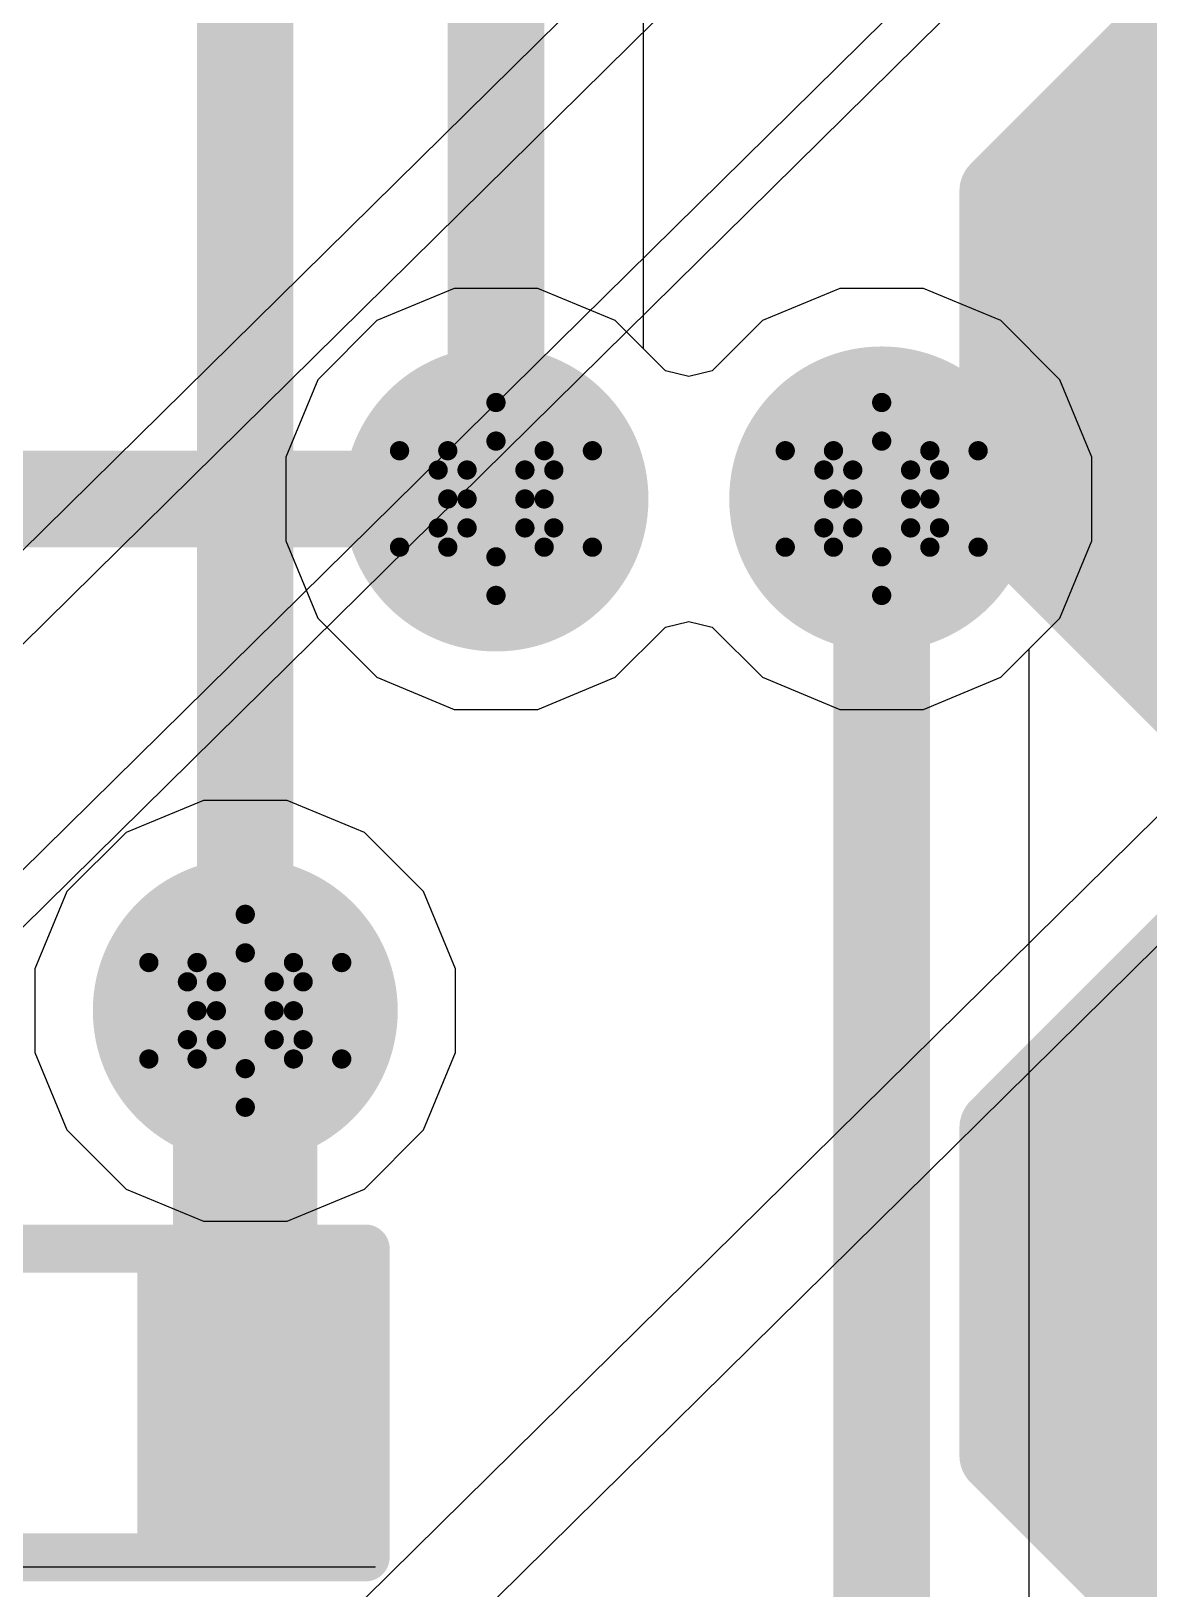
# Model space of a CAD drawing. Header units: inches. Extents: x -5 to 5328, y -4 to 5281.
# Drawn here: x 18.519 to 21.463, y 45.916 to 50.018 of the extents above; entities that cross this region are included whole.
import ezdxf

# ---------------------------------------------------------------- set-up
doc = ezdxf.new("R2010")
doc.units = ezdxf.units.IN
for name, color, linetype in [('Bottom Layer', 5, 'Continuous'), ('Bottom Solder', 6, 'Continuous'), ('Drill Drawing', 1, 'Continuous'), ('Layer 1', 16, 'Continuous'), ('Layer 2', 76, 'Continuous'), ('Top Layer', 1, 'Continuous'), ('Top Overlay', 2, 'Continuous'), ('Top Paste', 8, 'Continuous'), ('Top Solder', 216, 'Continuous'), ('Via Holes', 16, 'Continuous')]:
    doc.layers.add(name, color=color, linetype=linetype)

# ---------------------------------------------------------------- blocks, each defined once
blk = doc.blocks.new('28_UFQFPN__4_4__7')
at = {"layer": 'Top Solder'}
for p in [(-1.58877, -1.2887706), (-1.2887706, -1.58877), (1.56122878, -1.58877), (1.71122848, 2.21123002), (2.21123002, -1.2887706), (2.21123002, 1.71122848)]:
    blk.add_line(p, (5314.12339256, 5237.764111699999), dxfattribs=at)
blk = doc.blocks.new('T__________15')
at = {"layer": 'Top Layer'}
blk.add_hatch(color=1, dxfattribs=at).paths.add_polyline_path([(0.3809999999999999, 0.7619999999999999), (-0.3809999999999999, 0.7619999999999999), (-0.7619999999999999, 0.3809999999999999), (-0.7619999999999999, -0.3809999999999999), (-0.3809999999999999, -0.7619999999999999), (0.3809999999999999, -0.7619999999999999), (0.7619999999999999, -0.3809999999999999), (0.7619999999999999, 0.3809999999999999)])
at = {"layer": 'Top Paste'}
blk.add_hatch(color=8, dxfattribs=at).paths.add_polyline_path([(0.3809999999999999, 0.7619999999999999), (-0.3809999999999999, 0.7619999999999999), (-0.7619999999999999, 0.3809999999999999), (-0.7619999999999999, -0.3809999999999999), (-0.3809999999999999, -0.7619999999999999), (0.3809999999999999, -0.7619999999999999), (0.7619999999999999, -0.3809999999999999), (0.7619999999999999, 0.3809999999999999)])
at = {"layer": 'Top Solder'}
blk.add_hatch(color=216, dxfattribs=at).paths.add_polyline_path([(0.4318, 0.8636), (-0.4318, 0.8636), (-0.8636, 0.4318), (-0.8636, -0.4318), (-0.4318, -0.8636), (0.4318, -0.8636), (0.8636, -0.4318), (0.8636, 0.4318)])
at = {"layer": 'Top Overlay'}
for points in [[(-0.9397999999999999, 0.4318, 0.1999996, 0.1999996, 0), (-0.4318, 0.9397999999999999, 0.1999996, 0.1999996, 0)], [(-0.4318, 0.9397999999999999, 0.1999996, 0.1999996, 0), (0.4318, 0.9397999999999999, 0.1999996, 0.1999996, 0)], [(0.4318, 0.9397999999999999, 0.1999996, 0.1999996, 0), (0.9397999999999999, 0.4318, 0.1999996, 0.1999996, 0)], [(-0.9397999999999999, -0.4318, 0.1999996, 0.1999996, 0), (-0.9397999999999999, 0.4318, 0.1999996, 0.1999996, 0)], [(0.9397999999999999, -0.4318, 0.1999996, 0.1999996, 0), (0.9397999999999999, 0.4318, 0.1999996, 0.1999996, 0)], [(-0.9397999999999999, -0.4318, 0.1999996, 0.1999996, 0), (-0.4318, -0.9397999999999999, 0.1999996, 0.1999996, 0)], [(0.4318, -0.9397999999999999, 0.1999996, 0.1999996, 0), (0.9397999999999999, -0.4318, 0.1999996, 0.1999996, 0)], [(-0.4318, -0.9397999999999999, 0.1999996, 0.1999996, 0), (0.4318, -0.9397999999999999, 0.1999996, 0.1999996, 0)]]:
    blk.add_lwpolyline(points, format="xyseb", dxfattribs=at)
for points in [[(-0.4817998999999999, 0.9397999999999999, 0.0999998, 0.0999998, 1), (-0.3818001, 0.9397999999999999, 0.0999998, 0.0999998, 1)], [(-0.4817998999999999, 0.9397999999999999, 0.0999998, 0.0999998, 1), (-0.3818001, 0.9397999999999999, 0.0999998, 0.0999998, 1)], [(0.3818001, 0.9397999999999999, 0.0999998, 0.0999998, 1), (0.4817998999999999, 0.9397999999999999, 0.0999998, 0.0999998, 1)], [(0.3818001, 0.9397999999999999, 0.0999998, 0.0999998, 1), (0.4817998999999999, 0.9397999999999999, 0.0999998, 0.0999998, 1)], [(-0.9897999000000001, 0.4318, 0.0999998, 0.0999998, 1), (-0.8898001, 0.4318, 0.0999998, 0.0999998, 1)], [(-0.9897999000000001, 0.4318, 0.0999998, 0.0999998, 1), (-0.8898001, 0.4318, 0.0999998, 0.0999998, 1)], [(0.8898001, 0.4318, 0.0999998, 0.0999998, 1), (0.9897999000000001, 0.4318, 0.0999998, 0.0999998, 1)], [(0.8898001, 0.4318, 0.0999998, 0.0999998, 1), (0.9897999000000001, 0.4318, 0.0999998, 0.0999998, 1)], [(-0.9897999000000001, -0.4318, 0.0999998, 0.0999998, 1), (-0.8898001, -0.4318, 0.0999998, 0.0999998, 1)], [(-0.9897999000000001, -0.4318, 0.0999998, 0.0999998, 1), (-0.8898001, -0.4318, 0.0999998, 0.0999998, 1)], [(0.8898001, -0.4318, 0.0999998, 0.0999998, 1), (0.9897999000000001, -0.4318, 0.0999998, 0.0999998, 1)], [(0.8898001, -0.4318, 0.0999998, 0.0999998, 1), (0.9897999000000001, -0.4318, 0.0999998, 0.0999998, 1)], [(-0.4817998999999999, -0.9397999999999999, 0.0999998, 0.0999998, 1), (-0.3818001, -0.9397999999999999, 0.0999998, 0.0999998, 1)], [(-0.4817998999999999, -0.9397999999999999, 0.0999998, 0.0999998, 1), (-0.3818001, -0.9397999999999999, 0.0999998, 0.0999998, 1)], [(0.3818001, -0.9397999999999999, 0.0999998, 0.0999998, 1), (0.4817998999999999, -0.9397999999999999, 0.0999998, 0.0999998, 1)], [(0.3818001, -0.9397999999999999, 0.0999998, 0.0999998, 1), (0.4817998999999999, -0.9397999999999999, 0.0999998, 0.0999998, 1)]]:
    blk.add_lwpolyline(points, format="xyseb", close=True, dxfattribs=at)
blk = doc.blocks.new('T__________16')
at = {"layer": 'Top Layer'}
blk.add_hatch(color=1, dxfattribs=at).paths.add_polyline_path([(0.3809999999999999, 0.7619999999999999), (-0.3809999999999999, 0.7619999999999999), (-0.7619999999999999, 0.3809999999999999), (-0.7619999999999999, -0.3809999999999999), (-0.3809999999999999, -0.7619999999999999), (0.3809999999999999, -0.7619999999999999), (0.7619999999999999, -0.3809999999999999), (0.7619999999999999, 0.3809999999999999)])
at = {"layer": 'Top Paste'}
blk.add_hatch(color=8, dxfattribs=at).paths.add_polyline_path([(0.3809999999999999, 0.7619999999999999), (-0.3809999999999999, 0.7619999999999999), (-0.7619999999999999, 0.3809999999999999), (-0.7619999999999999, -0.3809999999999999), (-0.3809999999999999, -0.7619999999999999), (0.3809999999999999, -0.7619999999999999), (0.7619999999999999, -0.3809999999999999), (0.7619999999999999, 0.3809999999999999)])
at = {"layer": 'Top Solder'}
blk.add_hatch(color=216, dxfattribs=at).paths.add_polyline_path([(0.4318, 0.8636), (-0.4318, 0.8636), (-0.8636, 0.4318), (-0.8636, -0.4318), (-0.4318, -0.8636), (0.4318, -0.8636), (0.8636, -0.4318), (0.8636, 0.4318)])
at = {"layer": 'Top Overlay'}
for points in [[(-0.9397999999999999, 0.4318, 0.1999996, 0.1999996, 0), (-0.4318, 0.9397999999999999, 0.1999996, 0.1999996, 0)], [(-0.4318, 0.9397999999999999, 0.1999996, 0.1999996, 0), (0.4318, 0.9397999999999999, 0.1999996, 0.1999996, 0)], [(0.4318, 0.9397999999999999, 0.1999996, 0.1999996, 0), (0.9397999999999999, 0.4318, 0.1999996, 0.1999996, 0)], [(-0.9397999999999999, -0.4318, 0.1999996, 0.1999996, 0), (-0.9397999999999999, 0.4318, 0.1999996, 0.1999996, 0)], [(0.9397999999999999, -0.4318, 0.1999996, 0.1999996, 0), (0.9397999999999999, 0.4318, 0.1999996, 0.1999996, 0)], [(-0.9397999999999999, -0.4318, 0.1999996, 0.1999996, 0), (-0.4318, -0.9397999999999999, 0.1999996, 0.1999996, 0)], [(0.4318, -0.9397999999999999, 0.1999996, 0.1999996, 0), (0.9397999999999999, -0.4318, 0.1999996, 0.1999996, 0)], [(-0.4318, -0.9397999999999999, 0.1999996, 0.1999996, 0), (0.4318, -0.9397999999999999, 0.1999996, 0.1999996, 0)]]:
    blk.add_lwpolyline(points, format="xyseb", dxfattribs=at)
for points in [[(-0.4817998999999999, 0.9397999999999999, 0.0999998, 0.0999998, 1), (-0.3818001, 0.9397999999999999, 0.0999998, 0.0999998, 1)], [(-0.4817998999999999, 0.9397999999999999, 0.0999998, 0.0999998, 1), (-0.3818001, 0.9397999999999999, 0.0999998, 0.0999998, 1)], [(0.3818001, 0.9397999999999999, 0.0999998, 0.0999998, 1), (0.4817998999999999, 0.9397999999999999, 0.0999998, 0.0999998, 1)], [(0.3818001, 0.9397999999999999, 0.0999998, 0.0999998, 1), (0.4817998999999999, 0.9397999999999999, 0.0999998, 0.0999998, 1)], [(-0.9897999000000001, 0.4318, 0.0999998, 0.0999998, 1), (-0.8898001, 0.4318, 0.0999998, 0.0999998, 1)], [(-0.9897999000000001, 0.4318, 0.0999998, 0.0999998, 1), (-0.8898001, 0.4318, 0.0999998, 0.0999998, 1)], [(0.8898001, 0.4318, 0.0999998, 0.0999998, 1), (0.9897999000000001, 0.4318, 0.0999998, 0.0999998, 1)], [(0.8898001, 0.4318, 0.0999998, 0.0999998, 1), (0.9897999000000001, 0.4318, 0.0999998, 0.0999998, 1)], [(-0.9897999000000001, -0.4318, 0.0999998, 0.0999998, 1), (-0.8898001, -0.4318, 0.0999998, 0.0999998, 1)], [(-0.9897999000000001, -0.4318, 0.0999998, 0.0999998, 1), (-0.8898001, -0.4318, 0.0999998, 0.0999998, 1)], [(0.8898001, -0.4318, 0.0999998, 0.0999998, 1), (0.9897999000000001, -0.4318, 0.0999998, 0.0999998, 1)], [(0.8898001, -0.4318, 0.0999998, 0.0999998, 1), (0.9897999000000001, -0.4318, 0.0999998, 0.0999998, 1)], [(-0.4817998999999999, -0.9397999999999999, 0.0999998, 0.0999998, 1), (-0.3818001, -0.9397999999999999, 0.0999998, 0.0999998, 1)], [(-0.4817998999999999, -0.9397999999999999, 0.0999998, 0.0999998, 1), (-0.3818001, -0.9397999999999999, 0.0999998, 0.0999998, 1)], [(0.3818001, -0.9397999999999999, 0.0999998, 0.0999998, 1), (0.4817998999999999, -0.9397999999999999, 0.0999998, 0.0999998, 1)], [(0.3818001, -0.9397999999999999, 0.0999998, 0.0999998, 1), (0.4817998999999999, -0.9397999999999999, 0.0999998, 0.0999998, 1)]]:
    blk.add_lwpolyline(points, format="xyseb", close=True, dxfattribs=at)
blk = doc.blocks.new('R___0402_42')
at = {"layer": 'Top Layer'}
for points in [[(-0.6985, -0.3175), (-0.6985, 0.3175), (-0.2412999999999999, 0.3175), (-0.2413, -0.3175)], [(0.2412999999999999, -0.3175), (0.2413, 0.3175), (0.6985, 0.3175), (0.6985, -0.3175)]]:
    blk.add_hatch(color=1, dxfattribs=at).paths.add_polyline_path(points)
at = {"layer": 'Top Paste'}
for points in [[(-0.6985, -0.3175), (-0.6985, 0.3175), (-0.2412999999999999, 0.3175), (-0.2413, -0.3175)], [(0.2412999999999999, -0.3175), (0.2413, 0.3175), (0.6985, 0.3175), (0.6985, -0.3175)]]:
    blk.add_hatch(color=8, dxfattribs=at).paths.add_polyline_path(points)
at = {"layer": 'Top Solder'}
for points in [[(-0.75350116, -0.37250116), (-0.75350116, 0.37250116), (-0.1862988399999999, 0.37250116), (-0.18629884, -0.37250116)], [(0.1862988399999999, -0.37250116), (0.18629884, 0.37250116), (0.75350116, 0.37250116), (0.75350116, -0.37250116)]]:
    blk.add_hatch(color=216, dxfattribs=at).paths.add_polyline_path(points)
at = {"layer": 'Top Overlay'}
for points in [[(-0.7874, -0.4064, 0.127, 0.127, 0), (-0.7874, 0.4064, 0.127, 0.127, 0)], [(-0.7874, 0.4064, 0.127, 0.127, 0), (0.7874, 0.4064, 0.127, 0.127, 0)], [(0.7874, -0.4064, 0.127, 0.127, 0), (0.7874, 0.4064, 0.127, 0.127, 0)], [(-0.7874, -0.4064, 0.127, 0.127, 0), (0.7874, -0.4064, 0.127, 0.127, 0)], [(-0.8128, -0.4318, 0.0032258, 0.0032258, 0), (0.8128, -0.4318, 0.0032258, 0.0032258, 0)]]:
    blk.add_lwpolyline(points, format="xyseb", dxfattribs=at)
for points in [[(-0.8191499999999999, 0.4064, 0.0635, 0.0635, 1), (-0.7556499999999999, 0.4064, 0.0635, 0.0635, 1)], [(-0.8191499999999999, 0.4064, 0.0635, 0.0635, 1), (-0.7556499999999999, 0.4064, 0.0635, 0.0635, 1)], [(0.7556499999999999, 0.4064, 0.0635, 0.0635, 1), (0.8191499999999999, 0.4064, 0.0635, 0.0635, 1)], [(0.7556499999999999, 0.4064, 0.0635, 0.0635, 1), (0.8191499999999999, 0.4064, 0.0635, 0.0635, 1)], [(-0.8191499999999999, -0.4064, 0.0635, 0.0635, 1), (-0.7556499999999999, -0.4064, 0.0635, 0.0635, 1)], [(-0.8191499999999999, -0.4064, 0.0635, 0.0635, 1), (-0.7556499999999999, -0.4064, 0.0635, 0.0635, 1)], [(0.7556499999999999, -0.4064, 0.0635, 0.0635, 1), (0.8191499999999999, -0.4064, 0.0635, 0.0635, 1)], [(0.7556499999999999, -0.4064, 0.0635, 0.0635, 1), (0.8191499999999999, -0.4064, 0.0635, 0.0635, 1)], [(-0.81360518, -0.4318, 0.0016129, 0.0016129, 1), (-0.8119948199999999, -0.4318, 0.0016129, 0.0016129, 1)], [(0.8119948199999999, -0.4318, 0.0016129, 0.0016129, 1), (0.81360518, -0.4318, 0.0016129, 0.0016129, 1)]]:
    blk.add_lwpolyline(points, format="xyseb", close=True, dxfattribs=at)

msp = doc.modelspace()

# ---------------------------------------------------------------- hatches: boundary and pattern name
at = {"layer": 'Bottom Layer'}
h = msp.add_hatch(color=5, dxfattribs=at)
edge = h.paths.add_edge_path()
edge.add_arc((19.74328792, 48.78565046), 0.2999994, 0, 360)
h = msp.add_hatch(color=5, dxfattribs=at)
edge = h.paths.add_edge_path()
edge.add_arc((20.75928792, 48.78565046), 0.2999994, 0, 360)
h = msp.add_hatch(color=5, dxfattribs=at)
edge = h.paths.add_edge_path()
edge.add_arc((19.08288792, 47.43781978), 0.2999994, 0, 360)
at = {"layer": 'Bottom Solder'}
h = msp.add_hatch(color=6, dxfattribs=at)
edge = h.paths.add_edge_path()
edge.add_arc((19.74328792, 48.78565046), 0.4015993999999999, 0, 360)
h = msp.add_hatch(color=6, dxfattribs=at)
edge = h.paths.add_edge_path()
edge.add_arc((20.75928792, 48.78565046), 0.4015993999999999, 0, 360)
h = msp.add_hatch(color=6, dxfattribs=at)
edge = h.paths.add_edge_path()
edge.add_arc((19.08288792, 47.43781978), 0.4015993999999999, 0, 360)
at = {"layer": 'Layer 1'}
h = msp.add_hatch(color=16, dxfattribs=at)
edge = h.paths.add_edge_path()
edge.add_arc((19.74328792, 48.78565046), 0.2999994, 0, 360)
h = msp.add_hatch(color=16, dxfattribs=at)
edge = h.paths.add_edge_path()
edge.add_arc((20.75928792, 48.78565046), 0.2999994, 0, 360)
h = msp.add_hatch(color=16, dxfattribs=at)
edge = h.paths.add_edge_path()
edge.add_arc((19.08288792, 47.43781978), 0.2999994, 0, 360)
at = {"layer": 'Layer 2'}
h = msp.add_hatch(color=76, dxfattribs=at)
edge = h.paths.add_edge_path()
edge.add_arc((19.74328792, 48.78565046), 0.2999994, 0, 360)
h = msp.add_hatch(color=76, dxfattribs=at)
edge = h.paths.add_edge_path()
edge.add_arc((20.75928792, 48.78565046), 0.2999994, 0, 360)
h = msp.add_hatch(color=76, dxfattribs=at)
edge = h.paths.add_edge_path()
edge.add_arc((19.08288792, 47.43781978), 0.2999994, 0, 360)
at = {"layer": 'Top Layer'}
h = msp.add_hatch(color=1, dxfattribs=at)
edge = h.paths.add_edge_path()
edge.add_arc((19.74328792, 48.78565046), 0.2999994, 0, 360)
h = msp.add_hatch(color=1, dxfattribs=at)
edge = h.paths.add_edge_path()
edge.add_arc((20.75928792, 48.78565046), 0.2999994, 0, 360)
h = msp.add_hatch(color=1, dxfattribs=at)
edge = h.paths.add_edge_path()
edge.add_arc((19.08288792, 47.43781978), 0.2999994, 0, 360)
at = {"layer": 'Top Solder'}
h = msp.add_hatch(color=216, dxfattribs=at)
edge = h.paths.add_edge_path()
edge.add_arc((19.74328792, 48.78565046), 0.4015993999999999, 0, 360)
h = msp.add_hatch(color=216, dxfattribs=at)
edge = h.paths.add_edge_path()
edge.add_arc((20.75928792, 48.78565046), 0.4015993999999999, 0, 360)
h = msp.add_hatch(color=216, dxfattribs=at)
edge = h.paths.add_edge_path()
edge.add_arc((19.08288792, 47.43781978), 0.4015993999999999, 0, 360)
at = {"layer": 'Via Holes'}
h = msp.add_hatch(color=7, dxfattribs=at)
edge = h.paths.add_edge_path()
edge.add_arc((19.74328792, 48.78565046), 0.1499997, 0, 360)
h = msp.add_hatch(color=7, dxfattribs=at)
edge = h.paths.add_edge_path()
edge.add_arc((20.75928792, 48.78565046), 0.1499997, 0, 360)
h = msp.add_hatch(color=7, dxfattribs=at)
edge = h.paths.add_edge_path()
edge.add_arc((19.08288792, 47.43781978), 0.1499997, 0, 360)

# ---------------------------------------------------------------- linework, layer by layer
at = {"layer": 'Bottom Layer'}
for p, q in [((20.13175298, 49.18065856), (20.13175298, 57.10121167999999)), ((20.64909002, 49.33964985999999), (20.44547346, 49.25530916)), ((20.86948582, 49.33964985999999), (20.64909002, 49.33964985999999)), ((21.07310238, 49.25530916), (20.86948582, 49.33964985999999)), ((20.44547346, 49.25530916), (20.3131674, 49.1230031)), ((21.22894662, 49.09946492), (21.07310238, 49.25530916)), ((20.18940844, 49.1230031), (20.13175298, 49.18065856)), ((20.25128792, 49.10847175999999), (20.18940844, 49.1230031)), ((20.3131674, 49.1230031), (20.25128792, 49.10847175999999)), ((21.31328732, 48.89584836), (21.22894662, 49.09946492)), ((21.31328732, 48.67545256), (21.31328732, 48.89584836)), ((21.22894662, 48.471836), (21.31328732, 48.67545256)), ((21.14775298, 48.39064236), (21.22894662, 48.471836)), ((21.14775298, 45.75658869999999), (21.14775298, 48.39064236))]:
    msp.add_line(p, q, dxfattribs=at)
for points in [[(19.74328792, 48.78565046, 0.254, 0.254, 0), (19.74328792, 57.49621978, 0.254, 0.254, 0)], [(19.08288792, 47.43781978, 0.254, 0.254, 0), (19.08288792, 52.97501977999999, 0.254, 0.254, 0)], [(20.75928792, 45.75658869999999, 0.254, 0.254, 0), (20.75928792, 48.75861978, 0.254, 0.254, 0)]]:
    msp.add_lwpolyline(points, format="xyseb", dxfattribs=at)
for points in [[(19.67978792, 48.78565046, 0.127, 0.127, 1), (19.80678792, 48.78565046, 0.127, 0.127, 1)], [(20.69578792, 48.75861978, 0.127, 0.127, 1), (20.82278792, 48.75861978, 0.127, 0.127, 1)], [(19.01938792, 47.43781978, 0.127, 0.127, 1), (19.14638792, 47.43781978, 0.127, 0.127, 1)]]:
    msp.add_lwpolyline(points, format="xyseb", close=True, dxfattribs=at)
at = {"layer": 'Drill Drawing'}
for points in [[(19.61628792, 48.91265046, 0.0508, 0.0508, 0), (19.74328792, 49.03965046, 0.0508, 0.0508, 0)], [(19.74328792, 49.03965046, 0.0508, 0.0508, 0), (19.87028792, 48.91265046, 0.0508, 0.0508, 0)], [(20.63228792, 48.91265046, 0.0508, 0.0508, 0), (20.75928792, 49.03965046, 0.0508, 0.0508, 0)], [(20.75928792, 49.03965046, 0.0508, 0.0508, 0), (20.88628792, 48.91265046, 0.0508, 0.0508, 0)], [(19.48928792, 48.91265046, 0.0508, 0.0508, 0), (19.61628792, 48.78565046, 0.0508, 0.0508, 0)], [(19.48928792, 48.91265046, 0.0508, 0.0508, 0), (19.61628792, 48.91265046, 0.0508, 0.0508, 0)], [(19.66708792, 48.86185046, 0.0508, 0.0508, 0), (19.74328792, 48.93805046, 0.0508, 0.0508, 0)], [(19.74328792, 48.93805046, 0.0508, 0.0508, 0), (19.81948792, 48.86185046, 0.0508, 0.0508, 0)], [(19.87028792, 48.91265046, 0.0508, 0.0508, 0), (19.99728792, 48.91265046, 0.0508, 0.0508, 0)], [(19.87028792, 48.78565046, 0.0508, 0.0508, 0), (19.99728792, 48.91265046, 0.0508, 0.0508, 0)], [(20.50528792, 48.91265046, 0.0508, 0.0508, 0), (20.63228792, 48.78565046, 0.0508, 0.0508, 0)], [(20.50528792, 48.91265046, 0.0508, 0.0508, 0), (20.63228792, 48.91265046, 0.0508, 0.0508, 0)], [(20.68308792, 48.86185046, 0.0508, 0.0508, 0), (20.75928792, 48.93805046, 0.0508, 0.0508, 0)], [(20.75928792, 48.93805046, 0.0508, 0.0508, 0), (20.83548792, 48.86185046, 0.0508, 0.0508, 0)], [(20.88628792, 48.91265046, 0.0508, 0.0508, 0), (21.01328792, 48.91265046, 0.0508, 0.0508, 0)], [(20.88628792, 48.78565046, 0.0508, 0.0508, 0), (21.01328792, 48.91265046, 0.0508, 0.0508, 0)], [(19.59088792, 48.86185046, 0.0508, 0.0508, 0), (19.66708792, 48.78565046, 0.0508, 0.0508, 0)], [(19.59088792, 48.86185046, 0.0508, 0.0508, 0), (19.66708792, 48.86185046, 0.0508, 0.0508, 0)], [(19.81948792, 48.86185046, 0.0508, 0.0508, 0), (19.89568792, 48.86185046, 0.0508, 0.0508, 0)], [(19.81948792, 48.78565046, 0.0508, 0.0508, 0), (19.89568792, 48.86185046, 0.0508, 0.0508, 0)], [(20.60688792, 48.86185046, 0.0508, 0.0508, 0), (20.68308792, 48.78565046, 0.0508, 0.0508, 0)], [(20.60688792, 48.86185046, 0.0508, 0.0508, 0), (20.68308792, 48.86185046, 0.0508, 0.0508, 0)], [(20.83548792, 48.86185046, 0.0508, 0.0508, 0), (20.91168792, 48.86185046, 0.0508, 0.0508, 0)], [(20.83548792, 48.78565046, 0.0508, 0.0508, 0), (20.91168792, 48.86185046, 0.0508, 0.0508, 0)], [(19.48928792, 48.65865046, 0.0508, 0.0508, 0), (19.61628792, 48.78565046, 0.0508, 0.0508, 0)], [(19.59088792, 48.70945046, 0.0508, 0.0508, 0), (19.66708792, 48.78565046, 0.0508, 0.0508, 0)], [(19.81948792, 48.78565046, 0.0508, 0.0508, 0), (19.89568792, 48.70945046, 0.0508, 0.0508, 0)], [(19.87028792, 48.78565046, 0.0508, 0.0508, 0), (19.99728792, 48.65865046, 0.0508, 0.0508, 0)], [(20.50528792, 48.65865046, 0.0508, 0.0508, 0), (20.63228792, 48.78565046, 0.0508, 0.0508, 0)], [(20.60688792, 48.70945046, 0.0508, 0.0508, 0), (20.68308792, 48.78565046, 0.0508, 0.0508, 0)], [(20.83548792, 48.78565046, 0.0508, 0.0508, 0), (20.91168792, 48.70945046, 0.0508, 0.0508, 0)], [(20.88628792, 48.78565046, 0.0508, 0.0508, 0), (21.01328792, 48.65865046, 0.0508, 0.0508, 0)], [(19.59088792, 48.70945046, 0.0508, 0.0508, 0), (19.66708792, 48.70945046, 0.0508, 0.0508, 0)], [(19.66708792, 48.70945046, 0.0508, 0.0508, 0), (19.74328792, 48.63325046, 0.0508, 0.0508, 0)], [(19.74328792, 48.63325046, 0.0508, 0.0508, 0), (19.81948792, 48.70945046, 0.0508, 0.0508, 0)], [(19.81948792, 48.70945046, 0.0508, 0.0508, 0), (19.89568792, 48.70945046, 0.0508, 0.0508, 0)], [(20.60688792, 48.70945046, 0.0508, 0.0508, 0), (20.68308792, 48.70945046, 0.0508, 0.0508, 0)], [(20.68308792, 48.70945046, 0.0508, 0.0508, 0), (20.75928792, 48.63325046, 0.0508, 0.0508, 0)], [(20.75928792, 48.63325046, 0.0508, 0.0508, 0), (20.83548792, 48.70945046, 0.0508, 0.0508, 0)], [(20.83548792, 48.70945046, 0.0508, 0.0508, 0), (20.91168792, 48.70945046, 0.0508, 0.0508, 0)], [(19.48928792, 48.65865046, 0.0508, 0.0508, 0), (19.61628792, 48.65865046, 0.0508, 0.0508, 0)], [(19.61628792, 48.65865046, 0.0508, 0.0508, 0), (19.74328792, 48.53165045999999, 0.0508, 0.0508, 0)], [(19.74328792, 48.53165045999999, 0.0508, 0.0508, 0), (19.87028792, 48.65865046, 0.0508, 0.0508, 0)], [(19.87028792, 48.65865046, 0.0508, 0.0508, 0), (19.99728792, 48.65865046, 0.0508, 0.0508, 0)], [(20.50528792, 48.65865046, 0.0508, 0.0508, 0), (20.63228792, 48.65865046, 0.0508, 0.0508, 0)], [(20.63228792, 48.65865046, 0.0508, 0.0508, 0), (20.75928792, 48.53165045999999, 0.0508, 0.0508, 0)], [(20.75928792, 48.53165045999999, 0.0508, 0.0508, 0), (20.88628792, 48.65865046, 0.0508, 0.0508, 0)], [(20.88628792, 48.65865046, 0.0508, 0.0508, 0), (21.01328792, 48.65865046, 0.0508, 0.0508, 0)], [(18.95588792, 47.56481977999999, 0.0508, 0.0508, 0), (19.08288792, 47.69181978, 0.0508, 0.0508, 0)], [(19.08288792, 47.69181978, 0.0508, 0.0508, 0), (19.20988792, 47.56481977999999, 0.0508, 0.0508, 0)], [(18.82888792, 47.56481977999999, 0.0508, 0.0508, 0), (18.95588792, 47.43781978, 0.0508, 0.0508, 0)], [(18.82888792, 47.56481977999999, 0.0508, 0.0508, 0), (18.95588792, 47.56481977999999, 0.0508, 0.0508, 0)], [(19.00668792, 47.51401978, 0.0508, 0.0508, 0), (19.08288792, 47.59021978, 0.0508, 0.0508, 0)], [(19.08288792, 47.59021978, 0.0508, 0.0508, 0), (19.15908792, 47.51401978, 0.0508, 0.0508, 0)], [(19.20988792, 47.56481977999999, 0.0508, 0.0508, 0), (19.33688792, 47.56481977999999, 0.0508, 0.0508, 0)], [(19.20988792, 47.43781978, 0.0508, 0.0508, 0), (19.33688792, 47.56481977999999, 0.0508, 0.0508, 0)], [(18.93048792, 47.51401978, 0.0508, 0.0508, 0), (19.00668792, 47.43781978, 0.0508, 0.0508, 0)], [(18.93048792, 47.51401978, 0.0508, 0.0508, 0), (19.00668792, 47.51401978, 0.0508, 0.0508, 0)], [(19.15908792, 47.51401978, 0.0508, 0.0508, 0), (19.23528792, 47.51401978, 0.0508, 0.0508, 0)], [(19.15908792, 47.43781978, 0.0508, 0.0508, 0), (19.23528792, 47.51401978, 0.0508, 0.0508, 0)], [(18.82888792, 47.31081978, 0.0508, 0.0508, 0), (18.95588792, 47.43781978, 0.0508, 0.0508, 0)], [(18.93048792, 47.36161978, 0.0508, 0.0508, 0), (19.00668792, 47.43781978, 0.0508, 0.0508, 0)], [(19.15908792, 47.43781978, 0.0508, 0.0508, 0), (19.23528792, 47.36161978, 0.0508, 0.0508, 0)], [(19.20988792, 47.43781978, 0.0508, 0.0508, 0), (19.33688792, 47.31081978, 0.0508, 0.0508, 0)], [(18.93048792, 47.36161978, 0.0508, 0.0508, 0), (19.00668792, 47.36161978, 0.0508, 0.0508, 0)], [(19.00668792, 47.36161978, 0.0508, 0.0508, 0), (19.08288792, 47.28541978, 0.0508, 0.0508, 0)], [(19.08288792, 47.28541978, 0.0508, 0.0508, 0), (19.15908792, 47.36161978, 0.0508, 0.0508, 0)], [(19.15908792, 47.36161978, 0.0508, 0.0508, 0), (19.23528792, 47.36161978, 0.0508, 0.0508, 0)], [(18.82888792, 47.31081978, 0.0508, 0.0508, 0), (18.95588792, 47.31081978, 0.0508, 0.0508, 0)], [(18.95588792, 47.31081978, 0.0508, 0.0508, 0), (19.08288792, 47.18381978, 0.0508, 0.0508, 0)], [(19.08288792, 47.18381978, 0.0508, 0.0508, 0), (19.20988792, 47.31081978, 0.0508, 0.0508, 0)], [(19.20988792, 47.31081978, 0.0508, 0.0508, 0), (19.33688792, 47.31081978, 0.0508, 0.0508, 0)]]:
    msp.add_lwpolyline(points, format="xyseb", dxfattribs=at)
for points in [[(19.73058792, 49.03965046, 0.0254, 0.0254, 1), (19.75598792, 49.03965046, 0.0254, 0.0254, 1)], [(19.73058792, 49.03965046, 0.0254, 0.0254, 1), (19.75598792, 49.03965046, 0.0254, 0.0254, 1)], [(20.74658792, 49.03965046, 0.0254, 0.0254, 1), (20.77198792, 49.03965046, 0.0254, 0.0254, 1)], [(20.74658792, 49.03965046, 0.0254, 0.0254, 1), (20.77198792, 49.03965046, 0.0254, 0.0254, 1)], [(19.47658792, 48.91265046, 0.0254, 0.0254, 1), (19.50198792, 48.91265046, 0.0254, 0.0254, 1)], [(19.47658792, 48.91265046, 0.0254, 0.0254, 1), (19.50198792, 48.91265046, 0.0254, 0.0254, 1)], [(19.60358792, 48.91265046, 0.0254, 0.0254, 1), (19.62898792, 48.91265046, 0.0254, 0.0254, 1)], [(19.60358792, 48.91265046, 0.0254, 0.0254, 1), (19.62898792, 48.91265046, 0.0254, 0.0254, 1)], [(19.73058792, 48.93805046, 0.0254, 0.0254, 1), (19.75598792, 48.93805046, 0.0254, 0.0254, 1)], [(19.73058792, 48.93805046, 0.0254, 0.0254, 1), (19.75598792, 48.93805046, 0.0254, 0.0254, 1)], [(19.85758792, 48.91265046, 0.0254, 0.0254, 1), (19.88298792, 48.91265046, 0.0254, 0.0254, 1)], [(19.85758792, 48.91265046, 0.0254, 0.0254, 1), (19.88298792, 48.91265046, 0.0254, 0.0254, 1)], [(19.98458792, 48.91265046, 0.0254, 0.0254, 1), (20.00998792, 48.91265046, 0.0254, 0.0254, 1)], [(19.98458792, 48.91265046, 0.0254, 0.0254, 1), (20.00998792, 48.91265046, 0.0254, 0.0254, 1)], [(20.49258792, 48.91265046, 0.0254, 0.0254, 1), (20.51798792, 48.91265046, 0.0254, 0.0254, 1)], [(20.49258792, 48.91265046, 0.0254, 0.0254, 1), (20.51798792, 48.91265046, 0.0254, 0.0254, 1)], [(20.61958792, 48.91265046, 0.0254, 0.0254, 1), (20.64498792, 48.91265046, 0.0254, 0.0254, 1)], [(20.61958792, 48.91265046, 0.0254, 0.0254, 1), (20.64498792, 48.91265046, 0.0254, 0.0254, 1)], [(20.74658792, 48.93805046, 0.0254, 0.0254, 1), (20.77198792, 48.93805046, 0.0254, 0.0254, 1)], [(20.74658792, 48.93805046, 0.0254, 0.0254, 1), (20.77198792, 48.93805046, 0.0254, 0.0254, 1)], [(20.87358792, 48.91265046, 0.0254, 0.0254, 1), (20.89898792, 48.91265046, 0.0254, 0.0254, 1)], [(20.87358792, 48.91265046, 0.0254, 0.0254, 1), (20.89898792, 48.91265046, 0.0254, 0.0254, 1)], [(21.00058792, 48.91265046, 0.0254, 0.0254, 1), (21.02598792, 48.91265046, 0.0254, 0.0254, 1)], [(21.00058792, 48.91265046, 0.0254, 0.0254, 1), (21.02598792, 48.91265046, 0.0254, 0.0254, 1)], [(19.57818792, 48.86185046, 0.0254, 0.0254, 1), (19.60358792, 48.86185046, 0.0254, 0.0254, 1)], [(19.57818792, 48.86185046, 0.0254, 0.0254, 1), (19.60358792, 48.86185046, 0.0254, 0.0254, 1)], [(19.65438792, 48.86185046, 0.0254, 0.0254, 1), (19.67978792, 48.86185046, 0.0254, 0.0254, 1)], [(19.65438792, 48.86185046, 0.0254, 0.0254, 1), (19.67978792, 48.86185046, 0.0254, 0.0254, 1)], [(19.80678792, 48.86185046, 0.0254, 0.0254, 1), (19.83218792, 48.86185046, 0.0254, 0.0254, 1)], [(19.80678792, 48.86185046, 0.0254, 0.0254, 1), (19.83218792, 48.86185046, 0.0254, 0.0254, 1)], [(19.88298792, 48.86185046, 0.0254, 0.0254, 1), (19.90838792, 48.86185046, 0.0254, 0.0254, 1)], [(19.88298792, 48.86185046, 0.0254, 0.0254, 1), (19.90838792, 48.86185046, 0.0254, 0.0254, 1)], [(20.59418792, 48.86185046, 0.0254, 0.0254, 1), (20.61958792, 48.86185046, 0.0254, 0.0254, 1)], [(20.59418792, 48.86185046, 0.0254, 0.0254, 1), (20.61958792, 48.86185046, 0.0254, 0.0254, 1)], [(20.67038792, 48.86185046, 0.0254, 0.0254, 1), (20.69578792, 48.86185046, 0.0254, 0.0254, 1)], [(20.67038792, 48.86185046, 0.0254, 0.0254, 1), (20.69578792, 48.86185046, 0.0254, 0.0254, 1)], [(20.82278792, 48.86185046, 0.0254, 0.0254, 1), (20.84818792, 48.86185046, 0.0254, 0.0254, 1)], [(20.82278792, 48.86185046, 0.0254, 0.0254, 1), (20.84818792, 48.86185046, 0.0254, 0.0254, 1)], [(20.89898792, 48.86185046, 0.0254, 0.0254, 1), (20.92438792, 48.86185046, 0.0254, 0.0254, 1)], [(20.89898792, 48.86185046, 0.0254, 0.0254, 1), (20.92438792, 48.86185046, 0.0254, 0.0254, 1)], [(19.60358792, 48.78565046, 0.0254, 0.0254, 1), (19.62898792, 48.78565046, 0.0254, 0.0254, 1)], [(19.60358792, 48.78565046, 0.0254, 0.0254, 1), (19.62898792, 48.78565046, 0.0254, 0.0254, 1)], [(19.65438792, 48.78565046, 0.0254, 0.0254, 1), (19.67978792, 48.78565046, 0.0254, 0.0254, 1)], [(19.65438792, 48.78565046, 0.0254, 0.0254, 1), (19.67978792, 48.78565046, 0.0254, 0.0254, 1)], [(19.80678792, 48.78565046, 0.0254, 0.0254, 1), (19.83218792, 48.78565046, 0.0254, 0.0254, 1)], [(19.80678792, 48.78565046, 0.0254, 0.0254, 1), (19.83218792, 48.78565046, 0.0254, 0.0254, 1)], [(19.85758792, 48.78565046, 0.0254, 0.0254, 1), (19.88298792, 48.78565046, 0.0254, 0.0254, 1)], [(19.85758792, 48.78565046, 0.0254, 0.0254, 1), (19.88298792, 48.78565046, 0.0254, 0.0254, 1)], [(20.61958792, 48.78565046, 0.0254, 0.0254, 1), (20.64498792, 48.78565046, 0.0254, 0.0254, 1)], [(20.61958792, 48.78565046, 0.0254, 0.0254, 1), (20.64498792, 48.78565046, 0.0254, 0.0254, 1)], [(20.67038792, 48.78565046, 0.0254, 0.0254, 1), (20.69578792, 48.78565046, 0.0254, 0.0254, 1)], [(20.67038792, 48.78565046, 0.0254, 0.0254, 1), (20.69578792, 48.78565046, 0.0254, 0.0254, 1)], [(20.82278792, 48.78565046, 0.0254, 0.0254, 1), (20.84818792, 48.78565046, 0.0254, 0.0254, 1)], [(20.82278792, 48.78565046, 0.0254, 0.0254, 1), (20.84818792, 48.78565046, 0.0254, 0.0254, 1)], [(20.87358792, 48.78565046, 0.0254, 0.0254, 1), (20.89898792, 48.78565046, 0.0254, 0.0254, 1)], [(20.87358792, 48.78565046, 0.0254, 0.0254, 1), (20.89898792, 48.78565046, 0.0254, 0.0254, 1)], [(19.57818792, 48.70945046, 0.0254, 0.0254, 1), (19.60358792, 48.70945046, 0.0254, 0.0254, 1)], [(19.57818792, 48.70945046, 0.0254, 0.0254, 1), (19.60358792, 48.70945046, 0.0254, 0.0254, 1)], [(19.65438792, 48.70945046, 0.0254, 0.0254, 1), (19.67978792, 48.70945046, 0.0254, 0.0254, 1)], [(19.65438792, 48.70945046, 0.0254, 0.0254, 1), (19.67978792, 48.70945046, 0.0254, 0.0254, 1)], [(19.80678792, 48.70945046, 0.0254, 0.0254, 1), (19.83218792, 48.70945046, 0.0254, 0.0254, 1)], [(19.80678792, 48.70945046, 0.0254, 0.0254, 1), (19.83218792, 48.70945046, 0.0254, 0.0254, 1)], [(19.88298792, 48.70945046, 0.0254, 0.0254, 1), (19.90838792, 48.70945046, 0.0254, 0.0254, 1)], [(19.88298792, 48.70945046, 0.0254, 0.0254, 1), (19.90838792, 48.70945046, 0.0254, 0.0254, 1)], [(20.59418792, 48.70945046, 0.0254, 0.0254, 1), (20.61958792, 48.70945046, 0.0254, 0.0254, 1)], [(20.59418792, 48.70945046, 0.0254, 0.0254, 1), (20.61958792, 48.70945046, 0.0254, 0.0254, 1)], [(20.67038792, 48.70945046, 0.0254, 0.0254, 1), (20.69578792, 48.70945046, 0.0254, 0.0254, 1)], [(20.67038792, 48.70945046, 0.0254, 0.0254, 1), (20.69578792, 48.70945046, 0.0254, 0.0254, 1)], [(20.82278792, 48.70945046, 0.0254, 0.0254, 1), (20.84818792, 48.70945046, 0.0254, 0.0254, 1)], [(20.82278792, 48.70945046, 0.0254, 0.0254, 1), (20.84818792, 48.70945046, 0.0254, 0.0254, 1)], [(20.89898792, 48.70945046, 0.0254, 0.0254, 1), (20.92438792, 48.70945046, 0.0254, 0.0254, 1)], [(20.89898792, 48.70945046, 0.0254, 0.0254, 1), (20.92438792, 48.70945046, 0.0254, 0.0254, 1)], [(19.47658792, 48.65865046, 0.0254, 0.0254, 1), (19.50198792, 48.65865046, 0.0254, 0.0254, 1)], [(19.47658792, 48.65865046, 0.0254, 0.0254, 1), (19.50198792, 48.65865046, 0.0254, 0.0254, 1)], [(19.60358792, 48.65865046, 0.0254, 0.0254, 1), (19.62898792, 48.65865046, 0.0254, 0.0254, 1)], [(19.60358792, 48.65865046, 0.0254, 0.0254, 1), (19.62898792, 48.65865046, 0.0254, 0.0254, 1)], [(19.73058792, 48.63325046, 0.0254, 0.0254, 1), (19.75598792, 48.63325046, 0.0254, 0.0254, 1)], [(19.73058792, 48.63325046, 0.0254, 0.0254, 1), (19.75598792, 48.63325046, 0.0254, 0.0254, 1)], [(19.85758792, 48.65865046, 0.0254, 0.0254, 1), (19.88298792, 48.65865046, 0.0254, 0.0254, 1)], [(19.85758792, 48.65865046, 0.0254, 0.0254, 1), (19.88298792, 48.65865046, 0.0254, 0.0254, 1)], [(19.98458792, 48.65865046, 0.0254, 0.0254, 1), (20.00998792, 48.65865046, 0.0254, 0.0254, 1)], [(19.98458792, 48.65865046, 0.0254, 0.0254, 1), (20.00998792, 48.65865046, 0.0254, 0.0254, 1)], [(20.49258792, 48.65865046, 0.0254, 0.0254, 1), (20.51798792, 48.65865046, 0.0254, 0.0254, 1)], [(20.49258792, 48.65865046, 0.0254, 0.0254, 1), (20.51798792, 48.65865046, 0.0254, 0.0254, 1)], [(20.61958792, 48.65865046, 0.0254, 0.0254, 1), (20.64498792, 48.65865046, 0.0254, 0.0254, 1)], [(20.61958792, 48.65865046, 0.0254, 0.0254, 1), (20.64498792, 48.65865046, 0.0254, 0.0254, 1)], [(20.74658792, 48.63325046, 0.0254, 0.0254, 1), (20.77198792, 48.63325046, 0.0254, 0.0254, 1)], [(20.74658792, 48.63325046, 0.0254, 0.0254, 1), (20.77198792, 48.63325046, 0.0254, 0.0254, 1)], [(20.87358792, 48.65865046, 0.0254, 0.0254, 1), (20.89898792, 48.65865046, 0.0254, 0.0254, 1)], [(20.87358792, 48.65865046, 0.0254, 0.0254, 1), (20.89898792, 48.65865046, 0.0254, 0.0254, 1)], [(21.00058792, 48.65865046, 0.0254, 0.0254, 1), (21.02598792, 48.65865046, 0.0254, 0.0254, 1)], [(21.00058792, 48.65865046, 0.0254, 0.0254, 1), (21.02598792, 48.65865046, 0.0254, 0.0254, 1)], [(19.73058792, 48.53165045999999, 0.0254, 0.0254, 1), (19.75598792, 48.53165045999999, 0.0254, 0.0254, 1)], [(19.73058792, 48.53165045999999, 0.0254, 0.0254, 1), (19.75598792, 48.53165045999999, 0.0254, 0.0254, 1)], [(20.74658792, 48.53165045999999, 0.0254, 0.0254, 1), (20.77198792, 48.53165045999999, 0.0254, 0.0254, 1)], [(20.74658792, 48.53165045999999, 0.0254, 0.0254, 1), (20.77198792, 48.53165045999999, 0.0254, 0.0254, 1)], [(19.07018792, 47.69181978, 0.0254, 0.0254, 1), (19.09558792, 47.69181978, 0.0254, 0.0254, 1)], [(19.07018792, 47.69181978, 0.0254, 0.0254, 1), (19.09558792, 47.69181978, 0.0254, 0.0254, 1)], [(18.81618792, 47.56481977999999, 0.0254, 0.0254, 1), (18.84158792, 47.56481977999999, 0.0254, 0.0254, 1)], [(18.81618792, 47.56481977999999, 0.0254, 0.0254, 1), (18.84158792, 47.56481977999999, 0.0254, 0.0254, 1)], [(18.94318792, 47.56481977999999, 0.0254, 0.0254, 1), (18.96858792, 47.56481977999999, 0.0254, 0.0254, 1)], [(18.94318792, 47.56481977999999, 0.0254, 0.0254, 1), (18.96858792, 47.56481977999999, 0.0254, 0.0254, 1)], [(19.07018792, 47.59021978, 0.0254, 0.0254, 1), (19.09558792, 47.59021978, 0.0254, 0.0254, 1)], [(19.07018792, 47.59021978, 0.0254, 0.0254, 1), (19.09558792, 47.59021978, 0.0254, 0.0254, 1)], [(19.19718792, 47.56481977999999, 0.0254, 0.0254, 1), (19.22258792, 47.56481977999999, 0.0254, 0.0254, 1)], [(19.19718792, 47.56481977999999, 0.0254, 0.0254, 1), (19.22258792, 47.56481977999999, 0.0254, 0.0254, 1)], [(19.32418792, 47.56481977999999, 0.0254, 0.0254, 1), (19.34958792, 47.56481977999999, 0.0254, 0.0254, 1)], [(19.32418792, 47.56481977999999, 0.0254, 0.0254, 1), (19.34958792, 47.56481977999999, 0.0254, 0.0254, 1)], [(18.91778792, 47.51401978, 0.0254, 0.0254, 1), (18.94318792, 47.51401978, 0.0254, 0.0254, 1)], [(18.91778792, 47.51401978, 0.0254, 0.0254, 1), (18.94318792, 47.51401978, 0.0254, 0.0254, 1)], [(18.99398792, 47.51401978, 0.0254, 0.0254, 1), (19.01938792, 47.51401978, 0.0254, 0.0254, 1)], [(18.99398792, 47.51401978, 0.0254, 0.0254, 1), (19.01938792, 47.51401978, 0.0254, 0.0254, 1)], [(19.14638792, 47.51401978, 0.0254, 0.0254, 1), (19.17178792, 47.51401978, 0.0254, 0.0254, 1)], [(19.14638792, 47.51401978, 0.0254, 0.0254, 1), (19.17178792, 47.51401978, 0.0254, 0.0254, 1)], [(19.22258792, 47.51401978, 0.0254, 0.0254, 1), (19.24798792, 47.51401978, 0.0254, 0.0254, 1)], [(19.22258792, 47.51401978, 0.0254, 0.0254, 1), (19.24798792, 47.51401978, 0.0254, 0.0254, 1)], [(18.94318792, 47.43781978, 0.0254, 0.0254, 1), (18.96858792, 47.43781978, 0.0254, 0.0254, 1)], [(18.94318792, 47.43781978, 0.0254, 0.0254, 1), (18.96858792, 47.43781978, 0.0254, 0.0254, 1)], [(18.99398792, 47.43781978, 0.0254, 0.0254, 1), (19.01938792, 47.43781978, 0.0254, 0.0254, 1)], [(18.99398792, 47.43781978, 0.0254, 0.0254, 1), (19.01938792, 47.43781978, 0.0254, 0.0254, 1)], [(19.14638792, 47.43781978, 0.0254, 0.0254, 1), (19.17178792, 47.43781978, 0.0254, 0.0254, 1)], [(19.14638792, 47.43781978, 0.0254, 0.0254, 1), (19.17178792, 47.43781978, 0.0254, 0.0254, 1)], [(19.19718792, 47.43781978, 0.0254, 0.0254, 1), (19.22258792, 47.43781978, 0.0254, 0.0254, 1)], [(19.19718792, 47.43781978, 0.0254, 0.0254, 1), (19.22258792, 47.43781978, 0.0254, 0.0254, 1)], [(18.91778792, 47.36161978, 0.0254, 0.0254, 1), (18.94318792, 47.36161978, 0.0254, 0.0254, 1)], [(18.91778792, 47.36161978, 0.0254, 0.0254, 1), (18.94318792, 47.36161978, 0.0254, 0.0254, 1)], [(18.99398792, 47.36161978, 0.0254, 0.0254, 1), (19.01938792, 47.36161978, 0.0254, 0.0254, 1)], [(18.99398792, 47.36161978, 0.0254, 0.0254, 1), (19.01938792, 47.36161978, 0.0254, 0.0254, 1)], [(19.14638792, 47.36161978, 0.0254, 0.0254, 1), (19.17178792, 47.36161978, 0.0254, 0.0254, 1)], [(19.14638792, 47.36161978, 0.0254, 0.0254, 1), (19.17178792, 47.36161978, 0.0254, 0.0254, 1)], [(19.22258792, 47.36161978, 0.0254, 0.0254, 1), (19.24798792, 47.36161978, 0.0254, 0.0254, 1)], [(19.22258792, 47.36161978, 0.0254, 0.0254, 1), (19.24798792, 47.36161978, 0.0254, 0.0254, 1)], [(18.81618792, 47.31081978, 0.0254, 0.0254, 1), (18.84158792, 47.31081978, 0.0254, 0.0254, 1)], [(18.81618792, 47.31081978, 0.0254, 0.0254, 1), (18.84158792, 47.31081978, 0.0254, 0.0254, 1)], [(18.94318792, 47.31081978, 0.0254, 0.0254, 1), (18.96858792, 47.31081978, 0.0254, 0.0254, 1)], [(18.94318792, 47.31081978, 0.0254, 0.0254, 1), (18.96858792, 47.31081978, 0.0254, 0.0254, 1)], [(19.07018792, 47.28541978, 0.0254, 0.0254, 1), (19.09558792, 47.28541978, 0.0254, 0.0254, 1)], [(19.07018792, 47.28541978, 0.0254, 0.0254, 1), (19.09558792, 47.28541978, 0.0254, 0.0254, 1)], [(19.19718792, 47.31081978, 0.0254, 0.0254, 1), (19.22258792, 47.31081978, 0.0254, 0.0254, 1)], [(19.19718792, 47.31081978, 0.0254, 0.0254, 1), (19.22258792, 47.31081978, 0.0254, 0.0254, 1)], [(19.32418792, 47.31081978, 0.0254, 0.0254, 1), (19.34958792, 47.31081978, 0.0254, 0.0254, 1)], [(19.32418792, 47.31081978, 0.0254, 0.0254, 1), (19.34958792, 47.31081978, 0.0254, 0.0254, 1)], [(19.07018792, 47.18381978, 0.0254, 0.0254, 1), (19.09558792, 47.18381978, 0.0254, 0.0254, 1)], [(19.07018792, 47.18381978, 0.0254, 0.0254, 1), (19.09558792, 47.18381978, 0.0254, 0.0254, 1)]]:
    msp.add_lwpolyline(points, format="xyseb", close=True, dxfattribs=at)
at = {"layer": 'Layer 1'}
for p, q in [((19.63309002, 49.33964985999999), (19.42947346, 49.25530916)), ((19.85348582, 49.33964985999999), (19.63309002, 49.33964985999999)), ((20.05710238, 49.25530916), (19.85348582, 49.33964985999999)), ((20.64909002, 49.33964985999999), (20.44547346, 49.25530916)), ((20.86948582, 49.33964985999999), (20.64909002, 49.33964985999999)), ((21.07310238, 49.25530916), (20.86948582, 49.33964985999999)), ((19.42947346, 49.25530916), (19.27362922, 49.09946492)), ((20.18940844, 49.1230031), (20.05710238, 49.25530916)), ((20.44547346, 49.25530916), (20.3131674, 49.1230031)), ((21.22894662, 49.09946492), (21.07310238, 49.25530916)), ((20.25128792, 49.10847175999999), (20.18940844, 49.1230031)), ((20.3131674, 49.1230031), (20.25128792, 49.10847175999999)), ((19.27362922, 49.09946492), (19.18928852, 48.89584836)), ((21.31328732, 48.89584836), (21.22894662, 49.09946492)), ((19.18928852, 48.89584836), (19.18928852, 48.67545256)), ((21.31328732, 48.67545256), (21.31328732, 48.89584836)), ((19.18928852, 48.67545256), (19.27362922, 48.471836)), ((21.22894662, 48.471836), (21.31328732, 48.67545256)), ((19.27362922, 48.471836), (19.42947346, 48.31599176)), ((20.05710238, 48.31599176), (20.18940844, 48.44829781999999)), ((20.18940844, 48.44829781999999), (20.25128792, 48.46282916)), ((20.25128792, 48.46282916), (20.3131674, 48.44829781999999)), ((20.3131674, 48.44829781999999), (20.44547346, 48.31599176)), ((21.07310238, 48.31599176), (21.22894662, 48.471836)), ((19.42947346, 48.31599176), (19.63309002, 48.23165106)), ((19.85348582, 48.23165106), (20.05710238, 48.31599176)), ((20.44547346, 48.31599176), (20.64909002, 48.23165106)), ((20.86948582, 48.23165106), (21.07310238, 48.31599176)), ((19.63309002, 48.23165106), (19.85348582, 48.23165106)), ((20.64909002, 48.23165106), (20.86948582, 48.23165106)), ((18.97269002, 47.99181917999999), (18.76907346, 47.90747848)), ((19.19308582, 47.99181917999999), (18.97269002, 47.99181917999999)), ((19.39670238, 47.90747848), (19.19308582, 47.99181917999999)), ((18.76907346, 47.90747848), (18.61322922, 47.75163423999999)), ((19.55254662, 47.75163423999999), (19.39670238, 47.90747848)), ((18.61322922, 47.75163423999999), (18.52888852, 47.54801768)), ((19.63688732, 47.54801768), (19.55254662, 47.75163423999999)), ((18.52888852, 47.54801768), (18.52888852, 47.32762188)), ((19.63688732, 47.32762188), (19.63688732, 47.54801768)), ((18.52888852, 47.32762188), (18.61322922, 47.12400531999999)), ((19.55254662, 47.12400531999999), (19.63688732, 47.32762188)), ((18.61322922, 47.12400531999999), (18.76907346, 46.96816107999999)), ((19.39670238, 46.96816107999999), (19.55254662, 47.12400531999999)), ((18.76907346, 46.96816107999999), (18.97269002, 46.88382038)), ((19.19308582, 46.88382038), (19.39670238, 46.96816107999999)), ((18.97269002, 46.88382038), (19.19308582, 46.88382038))]:
    msp.add_line(p, q, dxfattribs=at)
at = {"layer": 'Layer 2'}
for p, q in [((19.63309002, 49.33964985999999), (19.42947346, 49.25530916)), ((19.85348582, 49.33964985999999), (19.63309002, 49.33964985999999)), ((20.05710238, 49.25530916), (19.85348582, 49.33964985999999)), ((20.64909002, 49.33964985999999), (20.44547346, 49.25530916)), ((20.86948582, 49.33964985999999), (20.64909002, 49.33964985999999)), ((21.07310238, 49.25530916), (20.86948582, 49.33964985999999)), ((19.42947346, 49.25530916), (19.27362922, 49.09946492)), ((20.18940844, 49.1230031), (20.05710238, 49.25530916)), ((20.44547346, 49.25530916), (20.3131674, 49.1230031)), ((21.22894662, 49.09946492), (21.07310238, 49.25530916)), ((20.25128792, 49.10847175999999), (20.18940844, 49.1230031)), ((20.3131674, 49.1230031), (20.25128792, 49.10847175999999)), ((19.27362922, 49.09946492), (19.18928852, 48.89584836)), ((21.31328732, 48.89584836), (21.22894662, 49.09946492)), ((19.18928852, 48.89584836), (19.18928852, 48.67545256)), ((21.31328732, 48.67545256), (21.31328732, 48.89584836)), ((19.18928852, 48.67545256), (19.27362922, 48.471836)), ((21.22894662, 48.471836), (21.31328732, 48.67545256)), ((19.27362922, 48.471836), (19.42947346, 48.31599176)), ((20.05710238, 48.31599176), (20.18940844, 48.44829781999999)), ((20.18940844, 48.44829781999999), (20.25128792, 48.46282916)), ((20.25128792, 48.46282916), (20.3131674, 48.44829781999999)), ((20.3131674, 48.44829781999999), (20.44547346, 48.31599176)), ((21.07310238, 48.31599176), (21.22894662, 48.471836)), ((19.42947346, 48.31599176), (19.63309002, 48.23165106)), ((19.85348582, 48.23165106), (20.05710238, 48.31599176)), ((20.44547346, 48.31599176), (20.64909002, 48.23165106)), ((20.86948582, 48.23165106), (21.07310238, 48.31599176)), ((19.63309002, 48.23165106), (19.85348582, 48.23165106)), ((20.64909002, 48.23165106), (20.86948582, 48.23165106)), ((18.97269002, 47.99181917999999), (18.76907346, 47.90747848)), ((19.19308582, 47.99181917999999), (18.97269002, 47.99181917999999)), ((19.39670238, 47.90747848), (19.19308582, 47.99181917999999)), ((18.76907346, 47.90747848), (18.61322922, 47.75163423999999)), ((19.55254662, 47.75163423999999), (19.39670238, 47.90747848)), ((18.61322922, 47.75163423999999), (18.52888852, 47.54801768)), ((19.63688732, 47.54801768), (19.55254662, 47.75163423999999)), ((18.52888852, 47.54801768), (18.52888852, 47.32762188)), ((19.63688732, 47.32762188), (19.63688732, 47.54801768)), ((18.52888852, 47.32762188), (18.61322922, 47.12400531999999)), ((19.55254662, 47.12400531999999), (19.63688732, 47.32762188)), ((18.61322922, 47.12400531999999), (18.76907346, 46.96816107999999)), ((19.39670238, 46.96816107999999), (19.55254662, 47.12400531999999)), ((18.76907346, 46.96816107999999), (18.97269002, 46.88382038)), ((19.19308582, 46.88382038), (19.39670238, 46.96816107999999)), ((18.97269002, 46.88382038), (19.19308582, 46.88382038))]:
    msp.add_line(p, q, dxfattribs=at)
at = {"layer": 'Top Layer'}
for points in [[(20.75928792, 48.75861978, 0.3809999999999999, 0.3809999999999999, 0), (20.78701202, 48.75861978, 0.3809999999999999, 0.3809999999999999, 0)], [(20.78701202, 48.78401978, 0.3809999999999999, 0.3809999999999999, 0), (22.05663102, 48.78401978, 0.3809999999999999, 0.3809999999999999, 0)], [(16.70176238, 48.78565046, 0.254, 0.254, 0), (19.66708792, 48.78565046, 0.254, 0.254, 0)], [(19.08254756, 47.43747942, 0.3809999999999999, 0.3809999999999999, 0), (19.08288792, 47.43781978, 0.3809999999999999, 0.3809999999999999, 0)], [(19.08254756, 46.4053555, 0.3809999999999999, 0.3809999999999999, 0), (19.08254756, 47.43747942, 0.3809999999999999, 0.3809999999999999, 0)], [(19.0822072, 46.40501514, 0.3809999999999999, 0.3809999999999999, 0), (19.08254756, 46.4053555, 0.3809999999999999, 0.3809999999999999, 0)]]:
    msp.add_lwpolyline(points, format="xyseb", dxfattribs=at)
for points in [[(20.66403792, 48.75861978, 0.1905, 0.1905, 1), (20.85453792, 48.75861978, 0.1905, 0.1905, 1)], [(20.69176202, 48.78401978, 0.1905, 0.1905, 1), (20.88226202, 48.78401978, 0.1905, 0.1905, 1)], [(20.69176202, 48.75861978, 0.1905, 0.1905, 1), (20.88226202, 48.75861978, 0.1905, 0.1905, 1)], [(19.60358792, 48.78565046, 0.127, 0.127, 1), (19.73058792, 48.78565046, 0.127, 0.127, 1)], [(18.98729756, 47.43747942, 0.1905, 0.1905, 1), (19.17779756, 47.43747942, 0.1905, 0.1905, 1)], [(18.98729756, 47.43747942, 0.1905, 0.1905, 1), (19.17779756, 47.43747942, 0.1905, 0.1905, 1)], [(18.98763792, 47.43781978, 0.1905, 0.1905, 1), (19.17813792, 47.43781978, 0.1905, 0.1905, 1)], [(18.9869572, 46.40501514, 0.1905, 0.1905, 1), (19.1774572, 46.40501514, 0.1905, 0.1905, 1)], [(18.98729756, 46.4053555, 0.1905, 0.1905, 1), (19.17779756, 46.4053555, 0.1905, 0.1905, 1)], [(18.98729756, 46.4053555, 0.1905, 0.1905, 1), (19.17779756, 46.4053555, 0.1905, 0.1905, 1)]]:
    msp.add_lwpolyline(points, format="xyseb", close=True, dxfattribs=at)

# ---------------------------------------------------------------- block references
for name, p in [('28_UFQFPN__4_4__7', (13.41163688, 43.11498616)), ('T__________15', (22.00388792, 49.16501977999999)), ('T__________16', (22.00387522, 46.69824543999999)), ('R___0402_42', (18.6123072, 46.40501514))]:
    msp.add_blockref(name, p)

doc.saveas('drawing.dxf')
